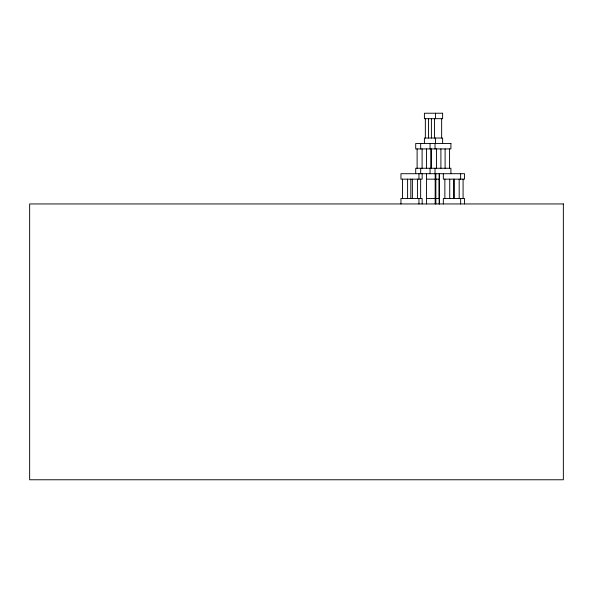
<?xml version="1.0" encoding="UTF-8"?>
<svg xmlns="http://www.w3.org/2000/svg" width="593" height="593" viewBox="0 0 593 593"><rect width="100%" height="100%" fill="white"/><g stroke="black" fill="none" stroke-linecap="round" stroke-linejoin="round"><path stroke-width="0.89" d="M439.554 179.153L426.478 179.153L426.478 173.705M439.554 198.499L426.478 198.499L426.478 203.948M464.541 203.948L464.541 198.499L443.342 198.499L443.342 203.948M463.081 179.153L463.081 198.499M460.642 173.705L460.642 179.153M460.642 198.499L460.642 203.948M459.182 179.153L459.182 198.499M454.312 179.153L454.312 198.499M453.63 179.153L453.63 198.499M450.91 173.705L450.91 168.264L415.715 168.264L415.715 173.705M449.724 179.153L449.724 198.499M449.568 148.917L449.568 168.264M445.106 148.917L445.106 168.264M444.861 179.153L444.861 198.499M443.342 173.705L443.342 179.153L464.541 179.153L464.541 173.705L400.957 173.705L400.957 179.153L422.157 179.153L422.157 173.705M442.615 143.469L442.615 138.028L424.41 138.028L424.41 143.469M441.644 118.674L441.644 138.028M440.903 148.917L440.903 168.264M439.554 173.705L439.554 203.948M439.406 179.153L439.406 198.499M439.287 179.153L439.287 198.499M439.146 173.705L439.146 203.948M436.441 148.917L436.441 168.264M435.855 173.705L435.855 179.153M435.855 198.499L435.855 203.948M435.803 179.153L435.803 198.499M435.61 179.153L435.61 198.499M435.47 113.233L435.47 118.674M435.47 138.028L435.47 143.469M435.44 179.153L435.44 198.499M435.18 173.705L435.18 203.948M435.032 143.469L435.032 148.917M435.032 168.264L435.032 173.705M434.499 118.674L434.499 138.028M431.393 118.674L431.393 138.028M431.459 148.917L431.459 168.264M430.763 148.917L430.763 168.264M430.051 143.469L430.051 148.917M430.051 168.264L430.051 173.705M428.45 118.674L428.45 138.028M426.56 148.917L426.56 168.264M426.545 179.153L426.545 198.499M425.344 118.674L425.344 138.028M422.157 203.948L422.157 198.499L400.957 198.499L400.957 203.948M422.097 148.917L422.097 168.264M420.689 143.469L420.689 148.917M420.689 168.264L420.689 173.705M420.645 179.153L420.645 198.499M418.947 173.705L418.947 179.153M418.947 198.499L418.947 203.948M417.428 179.153L417.428 198.499M417.116 148.917L417.116 168.264M412.372 179.153L412.372 198.499M410.816 179.153L410.816 198.499M407.599 179.153L407.599 198.499M402.543 179.153L402.543 198.499M442.615 113.233L424.41 113.233L424.41 118.674L442.615 118.674L442.615 113.233M450.91 143.469L415.715 143.469L415.715 148.917L450.91 148.917L450.91 143.469M563.35 203.948L29.65 203.948L29.65 479.767L563.35 479.767L563.35 203.948"/></g></svg>
